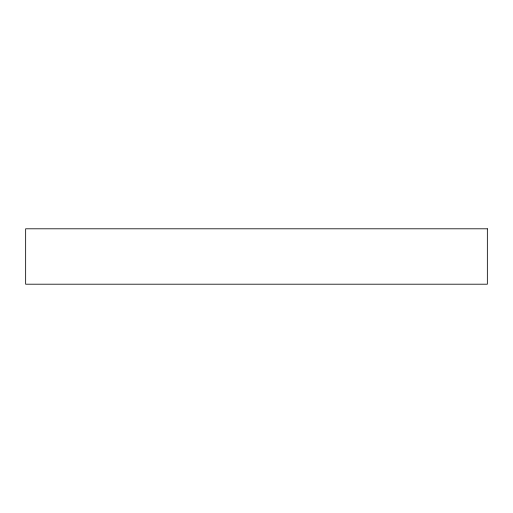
<?xml version="1.0" encoding="UTF-8"?>
<svg xmlns="http://www.w3.org/2000/svg" width="513" height="513" viewBox="0 0 513 513"><rect width="100%" height="100%" fill="white"/><g stroke="black" fill="none" stroke-linecap="round" stroke-linejoin="round"><path stroke-width="0.77" d="M487.35 228.798L25.65 228.798L25.65 284.202L487.35 284.202L487.35 228.798"/></g></svg>
